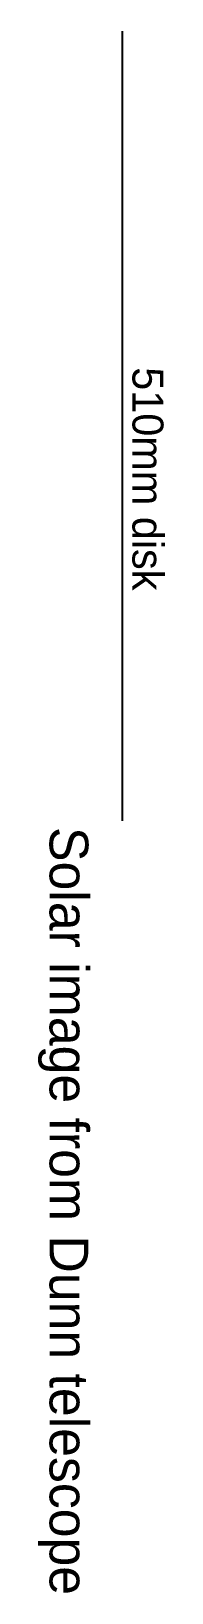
# Model space of a CAD drawing. Header units: millimetres. Extents: x 6 to 15, y 78 to 179.
import ezdxf

# ---------------------------------------------------------------- set-up
doc = ezdxf.new("R2010")
doc.units = ezdxf.units.MM
doc.layers.add('default', color=7, linetype='CONTINUOUS')

msp = doc.modelspace()

# ---------------------------------------------------------------- linework, layer by layer
at = {"layer": 'default', "color": 9, "linetype": 'CONTINUOUS'}
msp.add_line((11.924809, 178.71726), (11.924809, 127.71726), dxfattribs=at)

# ---------------------------------------------------------------- texts
for s, height, p in [('510mm disk', 2, (12.588273, 157.013192)), ('Solar image from Dunn telescope', 2.5, (7.23703, 127.310525))]:
    msp.add_text(s, height=height, rotation=270, dxfattribs=at).set_placement(p)

doc.saveas('drawing.dxf')
